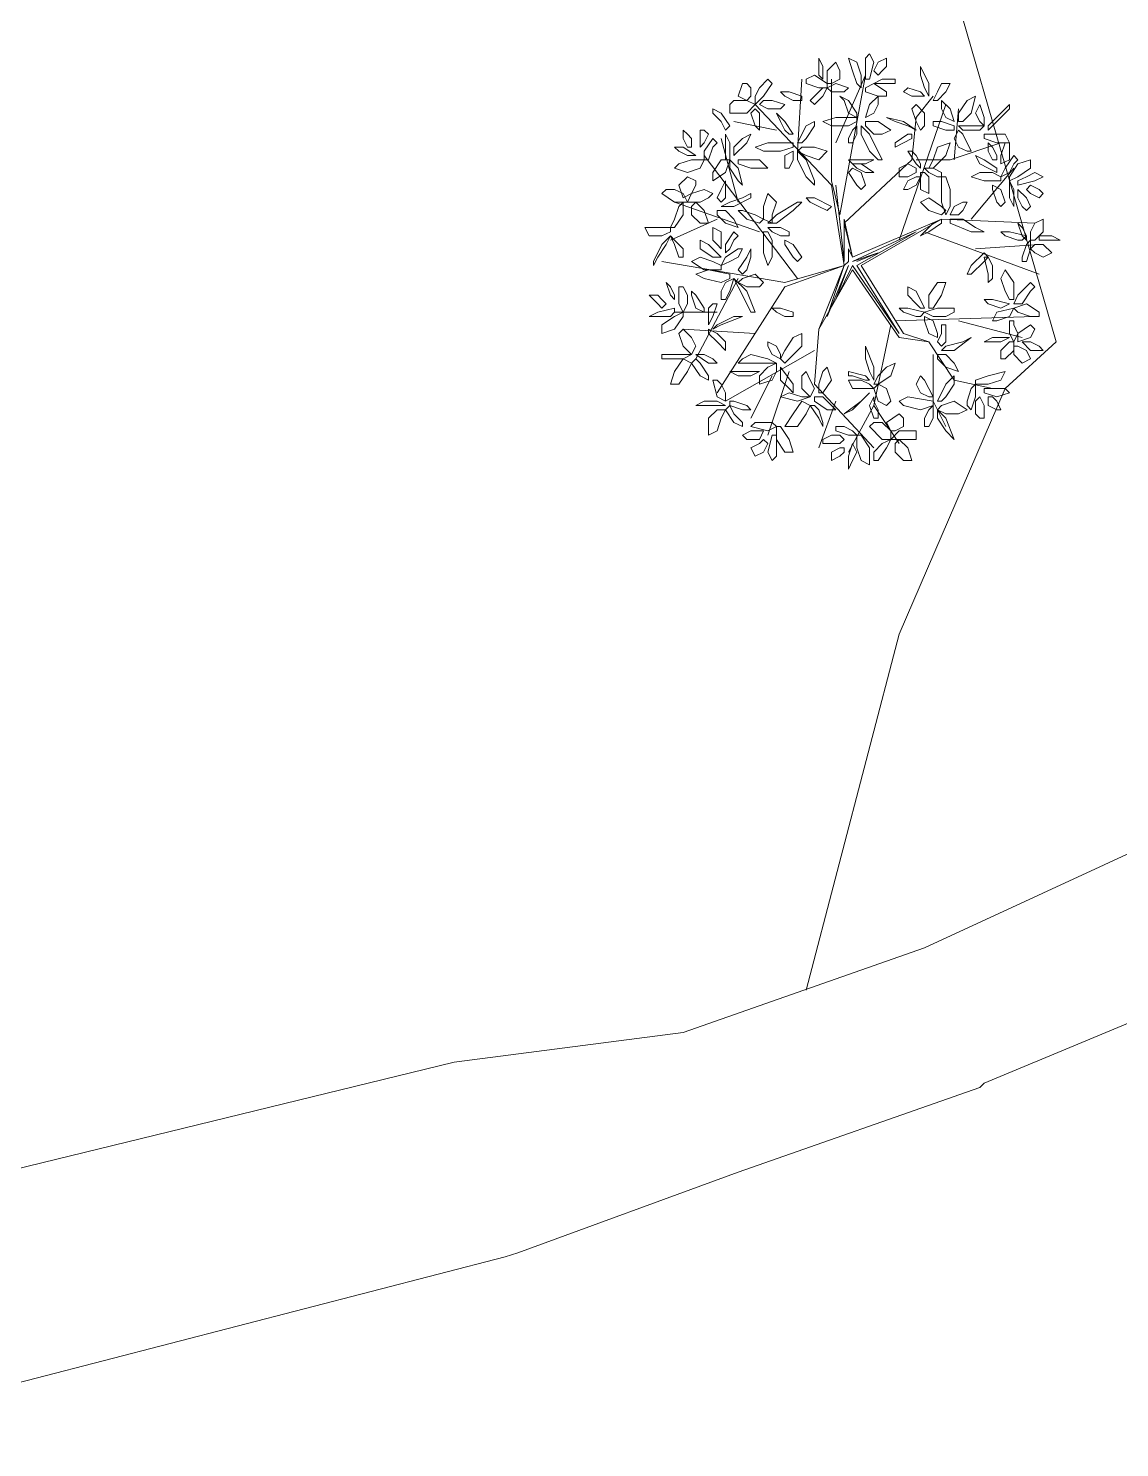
# Model space of a CAD drawing. Header units: millimetres. Extents: x 2364 to 2508, y 1551 to 1771.
# Drawn here: x 2400.71 to 2407.98, y 1627.48 to 1636.94 of the extents above; entities that cross this region are included whole.
import ezdxf

# ---------------------------------------------------------------- set-up
doc = ezdxf.new("R2010")
doc.units = ezdxf.units.MM
for name, color, linetype in [('PDF_0', 7, 'Continuous'), ('PDF_CVL_CUADCON_TIT', 7, 'Continuous'), ('PDF_outline', 7, 'Continuous')]:
    doc.layers.add(name, color=color, linetype=linetype)

msp = doc.modelspace()

# ---------------------------------------------------------------- linework, layer by layer
at = {"layer": 'PDF_0', "lineweight": 9}
for points in [[(2406.2864, 1636.6565), (2406.2864, 1636.7412), (2406.3146, 1636.7694), (2406.3429, 1636.713), (2406.3146, 1636.6), (2406.2864, 1636.6)], [(2406.004, 1636.6), (2406.004, 1636.6847), (2405.9757, 1636.7412), (2405.9757, 1636.6847), (2405.9757, 1636.6282)], [(2406.0605, 1636.5718), (2406.0322, 1636.5718), (2406.0322, 1636.6565), (2406.0887, 1636.713), (2406.1169, 1636.6565), (2406.1169, 1636.6)], [(2406.2581, 1636.5435), (2406.2299, 1636.5718), (2406.2017, 1636.6565), (2406.1734, 1636.7412), (2406.2299, 1636.713), (2406.2581, 1636.6282)], [(2406.3711, 1636.6282), (2406.3429, 1636.6565), (2406.3711, 1636.713), (2406.4276, 1636.7412), (2406.4276, 1636.6847), (2406.3993, 1636.6565)], [(2406.6535, 1636.6282), (2406.6535, 1636.6847), (2406.71, 1636.5718), (2406.71, 1636.487), (2406.6817, 1636.5435)], [(2405.5239, 1636.5435), (2405.5239, 1636.487), (2405.4957, 1636.4588), (2405.4392, 1636.487), (2405.4674, 1636.5718), (2405.4957, 1636.5718)], [(2405.6369, 1636.6), (2405.6651, 1636.5718), (2405.6086, 1636.487), (2405.5522, 1636.4306), (2405.5522, 1636.487), (2405.5804, 1636.5435)], [(2405.9757, 1636.5435), (2405.891, 1636.5718), (2405.891, 1636.6), (2405.9475, 1636.6282), (2406.0322, 1636.5718), (2406.0322, 1636.5435)], [(2406.1452, 1636.5153), (2406.1734, 1636.5435), (2406.0887, 1636.5718), (2406.0322, 1636.5435), (2406.0605, 1636.5153)], [(2406.3711, 1636.487), (2406.2864, 1636.5153), (2406.2864, 1636.5435), (2406.3429, 1636.5718), (2406.4276, 1636.5153), (2406.4276, 1636.487)], [(2406.4558, 1636.5718), (2406.3711, 1636.5718), (2406.3429, 1636.5718), (2406.3993, 1636.6), (2406.4841, 1636.6), (2406.4841, 1636.5718)], [(2406.7382, 1636.4588), (2406.7665, 1636.4588), (2406.8229, 1636.5153), (2406.8512, 1636.5718), (2406.7947, 1636.5718), (2406.7665, 1636.5153)], [(2405.8063, 1636.4588), (2405.7498, 1636.487), (2405.7216, 1636.5153), (2405.7781, 1636.5153), (2405.8628, 1636.487), (2405.8628, 1636.4588)], [(2405.9475, 1636.487), (2406.004, 1636.5435), (2406.0322, 1636.5435), (2406.004, 1636.487), (2405.9475, 1636.4306), (2405.9193, 1636.4588)], [(2406.1734, 1636.3741), (2406.1452, 1636.4588), (2406.1169, 1636.487), (2406.1734, 1636.4588), (2406.2299, 1636.3741), (2406.2299, 1636.3458)], [(2406.3429, 1636.3741), (2406.2864, 1636.3458), (2406.3146, 1636.4306), (2406.3711, 1636.487), (2406.3711, 1636.4306)], [(2406.597, 1636.487), (2406.6535, 1636.487), (2406.6817, 1636.487), (2406.6535, 1636.5153), (2406.5688, 1636.5435), (2406.5405, 1636.5153)], [(2406.9077, 1636.3176), (2406.9359, 1636.3176), (2406.9924, 1636.3741), (2407.0206, 1636.487), (2406.9641, 1636.4588), (2406.9077, 1636.3741)], [(2405.3262, 1636.3176), (2405.2698, 1636.3741), (2405.2698, 1636.4023), (2405.3262, 1636.3741), (2405.3827, 1636.2894), (2405.3545, 1636.2611)], [(2405.411, 1636.4588), (2405.4957, 1636.4588), (2405.5522, 1636.4306), (2405.4957, 1636.3741), (2405.3827, 1636.3741), (2405.3827, 1636.4306)], [(2405.5522, 1636.2894), (2405.5804, 1636.2611), (2405.5804, 1636.3741), (2405.5522, 1636.4023), (2405.5239, 1636.3741)], [(2405.5804, 1636.4306), (2405.6086, 1636.4588), (2405.6651, 1636.4588), (2405.7498, 1636.4306), (2405.7216, 1636.4023), (2405.6369, 1636.4023)], [(2405.7498, 1636.2611), (2405.7216, 1636.3176), (2405.6934, 1636.3741), (2405.7498, 1636.3176), (2405.8063, 1636.2329), (2405.7781, 1636.2329)], [(2406.6535, 1636.2611), (2406.6817, 1636.2894), (2406.6817, 1636.3741), (2406.6253, 1636.4306), (2406.597, 1636.4023), (2406.6253, 1636.3176)], [(2406.8229, 1636.3458), (2406.8794, 1636.3176), (2406.8512, 1636.4023), (2406.7947, 1636.4588), (2406.7947, 1636.4023)], [(2407.0206, 1636.3741), (2407.0489, 1636.4306), (2407.0771, 1636.3458), (2407.0771, 1636.2894), (2407.0489, 1636.3176)], [(2407.1901, 1636.3741), (2407.1053, 1636.2894), (2407.1053, 1636.2611), (2407.1618, 1636.3176), (2407.2465, 1636.4023), (2407.2465, 1636.4306)], [(2405.891, 1636.2046), (2405.9475, 1636.2894), (2405.9475, 1636.3176), (2405.891, 1636.2894), (2405.8345, 1636.1764), (2405.8628, 1636.1764)], [(2406.1734, 1636.2894), (2406.0605, 1636.2894), (2406.004, 1636.3176), (2406.0887, 1636.3458), (2406.2299, 1636.3458), (2406.2299, 1636.3176)], [(2406.1734, 1636.1764), (2406.2017, 1636.1764), (2406.2299, 1636.2329), (2406.2299, 1636.2894), (2406.2017, 1636.2611), (2406.1734, 1636.2046)], [(2406.3146, 1636.1199), (2406.2581, 1636.2329), (2406.2581, 1636.2894), (2406.3146, 1636.2329), (2406.3993, 1636.0634), (2406.3711, 1636.0634)], [(2406.2864, 1636.2894), (2406.2864, 1636.3176), (2406.3711, 1636.3176), (2406.4558, 1636.2611), (2406.3993, 1636.2329), (2406.3429, 1636.2329)], [(2406.4841, 1636.3176), (2406.4276, 1636.3458), (2406.5405, 1636.3176), (2406.6253, 1636.2611), (2406.5688, 1636.2894)], [(2406.8229, 1636.2611), (2406.7382, 1636.2894), (2406.7382, 1636.3176), (2406.7947, 1636.3176), (2406.8794, 1636.2894), (2406.8794, 1636.2611)], [(2407.0489, 1636.2611), (2407.0771, 1636.2894), (2406.9641, 1636.2894), (2406.9077, 1636.2894), (2406.9359, 1636.2611)], [(2405.1286, 1636.1482), (2405.1003, 1636.1482), (2405.0721, 1636.2046), (2405.0721, 1636.2611), (2405.1003, 1636.2329), (2405.1286, 1636.2046)], [(2405.2415, 1636.2329), (2405.2133, 1636.1764), (2405.185, 1636.1482), (2405.185, 1636.1764), (2405.185, 1636.2611), (2405.2133, 1636.2611)], [(2405.2698, 1636.1482), (2405.2415, 1636.0634), (2405.2133, 1636.0634), (2405.2133, 1636.1199), (2405.2698, 1636.2046), (2405.298, 1636.1764)], [(2405.3545, 1636.1199), (2405.3545, 1636.2046), (2405.3545, 1636.2329), (2405.3827, 1636.1764), (2405.3827, 1636.0634), (2405.3545, 1636.0634)], [(2405.411, 1636.1482), (2405.411, 1636.0917), (2405.4957, 1636.1764), (2405.5239, 1636.2329), (2405.4674, 1636.2046)], [(2406.5405, 1636.1764), (2406.597, 1636.2046), (2406.597, 1636.2329), (2406.5688, 1636.2329), (2406.4841, 1636.1764), (2406.4841, 1636.1482)], [(2406.9077, 1636.1482), (2406.8794, 1636.2046), (2406.9077, 1636.2611), (2406.9359, 1636.2329), (2406.9924, 1636.1199), (2406.9641, 1636.1199)], [(2407.0771, 1636.2329), (2407.0771, 1636.2046), (2407.1618, 1636.1764), (2407.2465, 1636.1764), (2407.2183, 1636.2329), (2407.1336, 1636.2329)], [(2405.1003, 1636.0917), (2405.1568, 1636.0917), (2405.0721, 1636.1482), (2405.0156, 1636.1482), (2405.0438, 1636.1199)], [(2405.7216, 1636.1199), (2405.6086, 1636.1199), (2405.5522, 1636.1482), (2405.6369, 1636.1764), (2405.8063, 1636.1764), (2405.8063, 1636.1482)], [(2405.7498, 1636.007), (2405.7781, 1636.007), (2405.8063, 1636.0634), (2405.8063, 1636.1199), (2405.7498, 1636.0917), (2405.7498, 1636.0352)], [(2405.8345, 1636.1199), (2405.8628, 1636.1482), (2405.9475, 1636.1482), (2406.0322, 1636.1199), (2405.9757, 1636.0634), (2405.891, 1636.0917)], [(2405.891, 1635.9505), (2405.8345, 1636.0634), (2405.8345, 1636.1199), (2405.891, 1636.0634), (2405.9475, 1635.9222), (2405.9475, 1635.894)], [(2406.6253, 1636.0917), (2406.6535, 1636.0352), (2406.6535, 1636.007), (2406.6253, 1636.0352), (2406.5688, 1636.1199), (2406.597, 1636.1199)], [(2406.71, 1636.007), (2406.7382, 1636.007), (2406.8229, 1636.0917), (2406.8512, 1636.1764), (2406.7665, 1636.1482), (2406.7382, 1636.0634)], [(2407.1053, 1636.007), (2407.0489, 1636.0352), (2407.0206, 1636.0917), (2407.0771, 1636.0634), (2407.1618, 1636.007), (2407.1618, 1635.9787)], [(2407.1618, 1636.0634), (2407.1336, 1636.0634), (2407.1053, 1636.1199), (2407.1053, 1636.1764), (2407.1336, 1636.1482), (2407.1618, 1636.0917)], [(2407.2465, 1636.1199), (2407.2465, 1636.0634), (2407.1901, 1636.0352), (2407.1901, 1636.0917), (2407.2183, 1636.1764), (2407.2465, 1636.1764)], [(2407.2748, 1636.0352), (2407.2465, 1635.9787), (2407.1901, 1635.9505), (2407.2183, 1636.007), (2407.2748, 1636.0917), (2407.303, 1636.0634)], [(2405.2133, 1636.0634), (2405.185, 1636.007), (2405.1003, 1635.9787), (2405.0156, 1636.007), (2405.0438, 1636.0352), (2405.1286, 1636.0634)], [(2405.2698, 1635.9787), (2405.3262, 1636.0634), (2405.3827, 1636.0634), (2405.3545, 1635.9787), (2405.2698, 1635.9222), (2405.2698, 1635.9505)], [(2405.4392, 1635.9222), (2405.4674, 1635.894), (2405.4392, 1636.007), (2405.3827, 1636.0634), (2405.3827, 1636.007)], [(2405.4392, 1636.0634), (2405.4392, 1636.0352), (2405.5239, 1636.007), (2405.6369, 1636.007), (2405.5804, 1636.0634), (2405.4957, 1636.0634)], [(2406.2864, 1636.0352), (2406.3429, 1636.0634), (2406.2299, 1636.0634), (2406.1734, 1636.0634), (2406.2017, 1636.0352)], [(2406.2299, 1635.894), (2406.1734, 1635.9787), (2406.2017, 1636.007), (2406.2581, 1635.9787), (2406.2864, 1635.894), (2406.2581, 1635.8658)], [(2406.2864, 1635.9787), (2406.3429, 1635.9787), (2406.2581, 1636.0352), (2406.2017, 1636.0352), (2406.2299, 1636.007)], [(2406.6253, 1636.007), (2406.6253, 1635.9787), (2406.5688, 1635.9505), (2406.5123, 1635.9505), (2406.5123, 1636.007), (2406.5688, 1636.0352)], [(2406.7665, 1635.9505), (2406.71, 1635.9787), (2406.6817, 1636.007), (2406.7382, 1636.007), (2406.7947, 1635.9787), (2406.7947, 1635.9505)], [(2407.2465, 1635.9222), (2407.2465, 1635.9505), (2407.303, 1636.0352), (2407.3877, 1636.0634), (2407.3877, 1636.007), (2407.303, 1635.9505)], [(2405.1568, 1635.894), (2405.1286, 1635.8375), (2405.0721, 1635.8093), (2405.0438, 1635.894), (2405.1003, 1635.9505), (2405.1568, 1635.9222)], [(2405.3262, 1635.8658), (2405.3545, 1635.9222), (2405.3545, 1635.8093), (2405.3262, 1635.781), (2405.298, 1635.8093)], [(2406.6535, 1635.9505), (2406.6253, 1635.9505), (2406.5688, 1635.9222), (2406.5405, 1635.8658), (2406.5688, 1635.8658), (2406.6253, 1635.894)], [(2406.71, 1635.9505), (2406.71, 1635.8658), (2406.71, 1635.8375), (2406.6535, 1635.8658), (2406.6535, 1635.9787), (2406.6817, 1635.9787)], [(2406.8512, 1635.8658), (2406.8512, 1635.7528), (2406.8229, 1635.6963), (2406.7947, 1635.781), (2406.7947, 1635.9505), (2406.8229, 1635.9505)], [(2407.1901, 1635.9505), (2407.1901, 1635.9222), (2407.0771, 1635.9222), (2406.9924, 1635.9505), (2407.0489, 1635.9787), (2407.1336, 1635.9787)], [(2407.2465, 1635.8093), (2407.2748, 1635.7528), (2407.2748, 1635.8658), (2407.2465, 1635.9222), (2407.2465, 1635.8658)], [(2407.3595, 1635.9505), (2407.416, 1635.9787), (2407.4724, 1635.9505), (2407.416, 1635.9222), (2407.303, 1635.894), (2407.303, 1635.9222)], [(2405.0156, 1635.8658), (2405.0721, 1635.8375), (2405.1003, 1635.781), (2405.0156, 1635.781), (2404.9309, 1635.8375), (2404.9591, 1635.8658)], [(2405.2698, 1635.8375), (2405.2415, 1635.8093), (2405.185, 1635.781), (2405.1003, 1635.781), (2405.1286, 1635.8375), (2405.2133, 1635.8658)], [(2405.4674, 1635.8093), (2405.3827, 1635.781), (2405.3262, 1635.7528), (2405.411, 1635.7528), (2405.5239, 1635.8093), (2405.5239, 1635.8375)], [(2405.6651, 1635.6398), (2405.6086, 1635.6681), (2405.6086, 1635.7528), (2405.6369, 1635.8375), (2405.6934, 1635.781), (2405.6651, 1635.6963)], [(2405.9757, 1635.7528), (2405.9193, 1635.781), (2405.891, 1635.8093), (2405.9475, 1635.8093), (2406.0605, 1635.7528), (2406.0322, 1635.7246)], [(2406.8229, 1635.7246), (2406.7947, 1635.6963), (2406.71, 1635.7246), (2406.6535, 1635.781), (2406.71, 1635.8093), (2406.7947, 1635.7528)], [(2407.1618, 1635.781), (2407.1336, 1635.8658), (2407.1336, 1635.894), (2407.1901, 1635.8658), (2407.2183, 1635.781), (2407.1901, 1635.7528)], [(2407.3313, 1635.7528), (2407.303, 1635.8093), (2407.303, 1635.8658), (2407.3595, 1635.8093), (2407.3877, 1635.7528), (2407.3595, 1635.7246)], [(2407.3595, 1635.8658), (2407.3877, 1635.894), (2407.4442, 1635.8658), (2407.4724, 1635.8375), (2407.4442, 1635.8093), (2407.3877, 1635.8375)], [(2405.0156, 1635.6681), (2405.0438, 1635.7528), (2405.0721, 1635.781), (2405.0721, 1635.6963), (2405.0156, 1635.6116), (2404.9874, 1635.6116)], [(2405.1286, 1635.7528), (2405.1568, 1635.781), (2405.2133, 1635.7246), (2405.2415, 1635.6398), (2405.185, 1635.6398), (2405.1286, 1635.6963)], [(2405.298, 1635.7246), (2405.298, 1635.6963), (2405.3545, 1635.6398), (2405.4392, 1635.6116), (2405.411, 1635.6681), (2405.3545, 1635.7246)], [(2405.5522, 1635.6963), (2405.4674, 1635.7246), (2405.4392, 1635.7246), (2405.4957, 1635.6681), (2405.5804, 1635.6398), (2405.6086, 1635.6681)], [(2405.8063, 1635.7246), (2405.6934, 1635.6398), (2405.6369, 1635.6398), (2405.6934, 1635.6963), (2405.8345, 1635.781), (2405.8628, 1635.781)], [(2406.9641, 1635.781), (2406.9359, 1635.781), (2406.8794, 1635.7528), (2406.8512, 1635.6963), (2406.9077, 1635.6963), (2406.9359, 1635.7246)], [(2406.7382, 1635.6398), (2406.6817, 1635.5834), (2406.6535, 1635.5551), (2406.71, 1635.5834), (2406.7947, 1635.6398), (2406.7947, 1635.6681)], [(2406.9359, 1635.6681), (2407.0206, 1635.6116), (2407.0771, 1635.5834), (2406.9924, 1635.5834), (2406.8512, 1635.6398), (2406.8512, 1635.6681)], [(2407.3313, 1635.6116), (2407.303, 1635.6398), (2407.3313, 1635.5551), (2407.3595, 1635.5269), (2407.3595, 1635.5551)], [(2407.3877, 1635.5834), (2407.416, 1635.6398), (2407.4724, 1635.6681), (2407.4724, 1635.5834), (2407.416, 1635.5269), (2407.3877, 1635.5269)], [(2404.9874, 1635.5834), (2404.9874, 1635.6116), (2404.9026, 1635.6116), (2404.8179, 1635.6116), (2404.8462, 1635.5551), (2404.9309, 1635.5551)], [(2404.9026, 1635.4139), (2404.9591, 1635.4986), (2404.9874, 1635.5551), (2404.9309, 1635.4986), (2404.8744, 1635.3857), (2404.8744, 1635.3574)], [(2405.0721, 1635.4704), (2405.0156, 1635.5269), (2404.9874, 1635.5551), (2405.0156, 1635.4986), (2405.0438, 1635.4139), (2405.0721, 1635.4139)], [(2405.2698, 1635.4139), (2405.185, 1635.4704), (2405.185, 1635.5269), (2405.2415, 1635.4986), (2405.3262, 1635.4139), (2405.298, 1635.4139)], [(2405.3262, 1635.4704), (2405.298, 1635.4986), (2405.2698, 1635.5269), (2405.2698, 1635.6116), (2405.3262, 1635.5834), (2405.3262, 1635.5269)], [(2405.411, 1635.5269), (2405.3827, 1635.4704), (2405.3545, 1635.4422), (2405.3545, 1635.4986), (2405.411, 1635.5834), (2405.4392, 1635.5551)], [(2405.6651, 1635.5269), (2405.6651, 1635.4139), (2405.6369, 1635.3574), (2405.6086, 1635.4422), (2405.6086, 1635.5834), (2405.6369, 1635.5834)], [(2405.7781, 1635.5551), (2405.7781, 1635.5834), (2405.7216, 1635.6116), (2405.6369, 1635.6116), (2405.6651, 1635.5834), (2405.7216, 1635.5551)], [(2405.8063, 1635.4139), (2405.7498, 1635.4986), (2405.7498, 1635.5269), (2405.8063, 1635.4986), (2405.8628, 1635.4139), (2405.8345, 1635.3857)], [(2407.303, 1635.5269), (2407.2183, 1635.5551), (2407.1901, 1635.5834), (2407.2465, 1635.5834), (2407.3595, 1635.5551), (2407.3313, 1635.5269)], [(2407.3313, 1635.4139), (2407.3595, 1635.4986), (2407.3877, 1635.5269), (2407.3877, 1635.4704), (2407.3595, 1635.3857), (2407.3313, 1635.3857)], [(2407.4442, 1635.5551), (2407.4442, 1635.5269), (2407.5007, 1635.5269), (2407.5854, 1635.5269), (2407.5289, 1635.5551), (2407.4724, 1635.5551)], [(2405.4392, 1635.4139), (2405.3827, 1635.3857), (2405.3262, 1635.3574), (2405.3545, 1635.4139), (2405.4392, 1635.4704), (2405.4674, 1635.4704)], [(2405.4957, 1635.3292), (2405.5239, 1635.4139), (2405.5239, 1635.4704), (2405.4957, 1635.4139), (2405.4392, 1635.3292), (2405.4674, 1635.301)], [(2407.0771, 1635.3857), (2406.9924, 1635.301), (2406.9641, 1635.301), (2406.9924, 1635.3574), (2407.0771, 1635.4422), (2407.1053, 1635.4139)], [(2407.3877, 1635.4704), (2407.416, 1635.4986), (2407.4724, 1635.4986), (2407.5289, 1635.4422), (2407.4724, 1635.4139), (2407.416, 1635.4422)], [(2405.3262, 1635.3574), (2405.3262, 1635.3292), (2405.2133, 1635.3292), (2405.1286, 1635.3857), (2405.185, 1635.4139), (2405.2698, 1635.3857)], [(2405.3262, 1635.2445), (2405.2133, 1635.2727), (2405.1568, 1635.301), (2405.2415, 1635.3292), (2405.3827, 1635.301), (2405.3827, 1635.2727)], [(2407.1336, 1635.3574), (2407.1336, 1635.2727), (2407.1053, 1635.2445), (2407.1053, 1635.301), (2407.0771, 1635.4139), (2407.1053, 1635.4139)], [(2407.2465, 1635.1315), (2407.2748, 1635.1315), (2407.2748, 1635.2445), (2407.2183, 1635.3292), (2407.1901, 1635.2727), (2407.2183, 1635.188)], [(2404.9874, 1635.2163), (2404.9591, 1635.2445), (2404.9874, 1635.1598), (2405.0156, 1635.1315), (2405.0156, 1635.1598)], [(2405.3262, 1635.1315), (2405.3545, 1635.1315), (2405.3827, 1635.188), (2405.411, 1635.2727), (2405.3545, 1635.2445), (2405.3262, 1635.188)], [(2405.4957, 1635.1033), (2405.4392, 1635.2163), (2405.411, 1635.2727), (2405.4957, 1635.188), (2405.5522, 1635.0468), (2405.5239, 1635.0468)], [(2405.4392, 1635.2445), (2405.4674, 1635.2727), (2405.5522, 1635.301), (2405.6086, 1635.2445), (2405.5804, 1635.2163), (2405.4957, 1635.2163)], [(2406.71, 1635.0751), (2406.7382, 1635.0751), (2406.7947, 1635.1598), (2406.8229, 1635.2445), (2406.7665, 1635.2445), (2406.71, 1635.1598)], [(2407.3877, 1635.188), (2407.3313, 1635.1033), (2407.2748, 1635.1033), (2407.303, 1635.1598), (2407.3877, 1635.2445), (2407.416, 1635.2163)], [(2404.9591, 1635.1033), (2404.9309, 1635.0751), (2404.9026, 1635.1033), (2404.8462, 1635.1598), (2404.9026, 1635.1598), (2404.9309, 1635.1315)], [(2405.1003, 1635.1598), (2405.1003, 1635.1033), (2405.0721, 1635.0468), (2405.0438, 1635.1033), (2405.0438, 1635.2163), (2405.0721, 1635.2163)], [(2405.1568, 1635.0751), (2405.1286, 1635.1598), (2405.1286, 1635.188), (2405.1568, 1635.1598), (2405.2133, 1635.0751), (2405.2133, 1635.0468)], [(2406.6253, 1635.1033), (2406.5688, 1635.1598), (2406.5688, 1635.2163), (2406.6253, 1635.188), (2406.6817, 1635.0751), (2406.6535, 1635.0751)], [(2404.9874, 1635.0186), (2404.9026, 1635.0186), (2404.8462, 1635.0186), (2404.9026, 1635.0468), (2405.0156, 1635.0751), (2405.0156, 1635.0468)], [(2405.0721, 1635.0468), (2405.0721, 1635.0186), (2405.0156, 1634.9339), (2404.9309, 1634.9056), (2404.9309, 1634.9621), (2405.0156, 1635.0186)], [(2405.2415, 1635.0751), (2405.2415, 1634.9903), (2405.2415, 1634.9621), (2405.2698, 1635.0186), (2405.298, 1635.1033), (2405.2698, 1635.1033)], [(2405.7498, 1635.0186), (2405.6934, 1635.0468), (2405.6651, 1635.0751), (2405.7216, 1635.0751), (2405.8063, 1635.0468), (2405.8063, 1635.0186)], [(2406.6253, 1635.0186), (2406.5405, 1635.0468), (2406.5123, 1635.0751), (2406.5688, 1635.0751), (2406.6817, 1635.0468), (2406.6535, 1635.0186)], [(2406.8229, 1635.0186), (2406.7382, 1635.0186), (2406.6817, 1635.0468), (2406.7665, 1635.0751), (2406.8794, 1635.0751), (2406.8794, 1635.0468)], [(2407.1901, 1635.0751), (2407.2465, 1635.1033), (2407.1336, 1635.1315), (2407.0771, 1635.1315), (2407.1053, 1635.1033)], [(2407.2465, 1635.0186), (2407.2748, 1635.0751), (2407.1618, 1635.0468), (2407.1336, 1634.9903), (2407.1618, 1634.9903)], [(2407.3877, 1635.0186), (2407.303, 1635.0468), (2407.2748, 1635.0751), (2407.3595, 1635.1033), (2407.4442, 1635.0468), (2407.4442, 1635.0186)], [(2405.411, 1635.0186), (2405.4674, 1635.0186), (2405.3262, 1634.9621), (2405.2698, 1634.9339), (2405.298, 1634.9621)], [(2406.71, 1634.9056), (2406.6817, 1634.9903), (2406.6817, 1635.0186), (2406.7382, 1634.9903), (2406.7665, 1634.9056), (2406.7665, 1634.8774)], [(2406.7947, 1634.9056), (2406.7665, 1634.8491), (2406.7947, 1634.8209), (2406.8229, 1634.8491), (2406.8229, 1634.9621), (2406.7947, 1634.9621)], [(2407.2748, 1634.9621), (2407.303, 1634.9056), (2407.2748, 1634.8491), (2407.2465, 1634.9056), (2407.2465, 1634.9903), (2407.2748, 1634.9903)], [(2407.303, 1634.9056), (2407.3877, 1634.9621), (2407.416, 1634.9339), (2407.3877, 1634.8774), (2407.303, 1634.8491), (2407.303, 1634.8774)], [(2405.1286, 1634.8774), (2405.1568, 1634.8209), (2405.1286, 1634.7644), (2405.0721, 1634.8209), (2405.0438, 1634.9056), (2405.0721, 1634.9339)], [(2405.2415, 1634.9339), (2405.2415, 1634.9056), (2405.298, 1634.8491), (2405.3545, 1634.7927), (2405.3545, 1634.8491), (2405.298, 1634.9056)], [(2405.7498, 1634.7927), (2405.8063, 1634.8774), (2405.8628, 1634.9056), (2405.8628, 1634.8209), (2405.7498, 1634.7079), (2405.7216, 1634.7362)], [(2406.9359, 1634.8491), (2406.9924, 1634.8774), (2406.8794, 1634.7927), (2406.7947, 1634.7927), (2406.8229, 1634.8209)], [(2407.1901, 1634.8491), (2407.2465, 1634.8774), (2407.1336, 1634.8774), (2407.0771, 1634.8491), (2407.1053, 1634.8491)], [(2404.9874, 1634.7644), (2405.0721, 1634.7644), (2405.1286, 1634.7644), (2405.0721, 1634.7362), (2404.9309, 1634.7362), (2404.9309, 1634.7644)], [(2405.2133, 1634.7644), (2405.1568, 1634.7644), (2405.2415, 1634.7079), (2405.298, 1634.7079), (2405.2698, 1634.7362)], [(2405.5239, 1634.7644), (2405.6369, 1634.7362), (2405.6934, 1634.7079), (2405.6086, 1634.7079), (2405.4392, 1634.7079), (2405.4674, 1634.7362)], [(2405.6369, 1634.8491), (2405.6369, 1634.8209), (2405.6651, 1634.7644), (2405.7216, 1634.7362), (2405.7216, 1634.7644), (2405.6934, 1634.8209)], [(2406.2864, 1634.7362), (2406.2864, 1634.8209), (2406.3429, 1634.6797), (2406.3429, 1634.595), (2406.3146, 1634.6515)], [(2406.7665, 1634.7644), (2406.7665, 1634.7362), (2406.8229, 1634.6797), (2406.9077, 1634.6515), (2406.8794, 1634.7079), (2406.8229, 1634.7644)], [(2407.1901, 1634.7927), (2407.2465, 1634.8491), (2407.2748, 1634.8491), (2407.2748, 1634.7927), (2407.2183, 1634.7362), (2407.1901, 1634.7362)], [(2407.2748, 1634.8209), (2407.303, 1634.8209), (2407.3595, 1634.7927), (2407.3877, 1634.7362), (2407.3313, 1634.7079), (2407.2748, 1634.7644)], [(2407.3313, 1634.8491), (2407.3877, 1634.7927), (2407.4724, 1634.7927), (2407.4442, 1634.8209), (2407.3877, 1634.8491)], [(2405.1286, 1634.7079), (2405.0721, 1634.7362), (2405.0156, 1634.6515), (2404.9874, 1634.5667), (2405.0438, 1634.5667), (2405.1003, 1634.6515)], [(2405.185, 1634.7079), (2405.2415, 1634.6232), (2405.2415, 1634.595), (2405.185, 1634.6232), (2405.1286, 1634.7079), (2405.1568, 1634.7362)], [(2405.6934, 1634.7079), (2405.6934, 1634.6515), (2405.6651, 1634.595), (2405.5804, 1634.5667), (2405.5804, 1634.6232), (2405.6369, 1634.6797)], [(2405.7216, 1634.595), (2405.7781, 1634.5385), (2405.8063, 1634.5103), (2405.8063, 1634.5667), (2405.7216, 1634.6797), (2405.7216, 1634.6515)], [(2405.9757, 1634.5667), (2406.004, 1634.6515), (2406.0322, 1634.6797), (2406.0605, 1634.595), (2406.004, 1634.5103), (2405.9757, 1634.5103)], [(2406.3429, 1634.5667), (2406.3711, 1634.5667), (2406.4558, 1634.6232), (2406.4841, 1634.7079), (2406.4276, 1634.6797), (2406.3711, 1634.6232)], [(2405.3262, 1634.5667), (2405.3545, 1634.5103), (2405.3545, 1634.4538), (2405.298, 1634.482), (2405.2698, 1634.595), (2405.298, 1634.595)], [(2405.5239, 1634.6232), (2405.5804, 1634.6515), (2405.4392, 1634.6515), (2405.3827, 1634.6515), (2405.4392, 1634.6232)], [(2405.9193, 1634.595), (2405.9475, 1634.5385), (2405.9193, 1634.482), (2405.8628, 1634.5385), (2405.8628, 1634.6232), (2405.891, 1634.6515)], [(2406.2017, 1634.6232), (2406.2864, 1634.595), (2406.3146, 1634.595), (2406.2864, 1634.6232), (2406.1734, 1634.6515), (2406.1734, 1634.6232)], [(2406.3429, 1634.5385), (2406.3146, 1634.5667), (2406.2581, 1634.595), (2406.1734, 1634.595), (2406.2017, 1634.5385), (2406.2864, 1634.5385)], [(2406.6535, 1634.5103), (2406.6253, 1634.5667), (2406.6535, 1634.6232), (2406.6817, 1634.595), (2406.7382, 1634.482), (2406.71, 1634.482)], [(2406.8229, 1634.482), (2406.8794, 1634.5667), (2406.8794, 1634.6232), (2406.8229, 1634.5667), (2406.7665, 1634.4538), (2406.7947, 1634.4538)], [(2407.0206, 1634.5667), (2407.0206, 1634.595), (2407.1053, 1634.6232), (2407.2183, 1634.6515), (2407.1901, 1634.595), (2407.1053, 1634.5667)], [(2405.7781, 1634.5103), (2405.7216, 1634.482), (2405.8345, 1634.4538), (2405.9193, 1634.482), (2405.8628, 1634.482)], [(2406.004, 1634.482), (2406.0605, 1634.4255), (2406.0887, 1634.3973), (2406.0322, 1634.3973), (2405.9475, 1634.4538), (2405.9475, 1634.482)], [(2406.2017, 1634.3973), (2406.1452, 1634.3691), (2406.2581, 1634.4538), (2406.3146, 1634.5103), (2406.2864, 1634.482)], [(2406.3711, 1634.3973), (2406.3429, 1634.4538), (2406.3429, 1634.482), (2406.3146, 1634.4255), (2406.3429, 1634.3408), (2406.3711, 1634.3408)], [(2406.3711, 1634.4538), (2406.3429, 1634.5385), (2406.3711, 1634.5667), (2406.4276, 1634.5385), (2406.4558, 1634.4538), (2406.4276, 1634.4255)], [(2406.6535, 1634.3973), (2406.5405, 1634.4255), (2406.5123, 1634.4538), (2406.5688, 1634.482), (2406.7382, 1634.4538), (2406.7382, 1634.4255)], [(2406.9641, 1634.4538), (2406.9924, 1634.5385), (2407.0206, 1634.5667), (2407.0206, 1634.482), (2406.9924, 1634.3973), (2406.9641, 1634.4255)], [(2407.0206, 1634.3691), (2407.0206, 1634.4538), (2407.0489, 1634.482), (2407.0771, 1634.4255), (2407.0771, 1634.3408), (2407.0489, 1634.3408)], [(2407.1336, 1634.5385), (2407.2183, 1634.5385), (2407.2465, 1634.5103), (2407.1618, 1634.482), (2407.0771, 1634.5103), (2407.0771, 1634.5385)], [(2407.1053, 1634.482), (2407.1336, 1634.482), (2407.1618, 1634.4538), (2407.1901, 1634.3973), (2407.1618, 1634.3973), (2407.1053, 1634.4255)], [(2405.2133, 1634.4538), (2405.1568, 1634.4255), (2405.298, 1634.4255), (2405.3545, 1634.4255), (2405.298, 1634.4538)], [(2405.3545, 1634.3973), (2405.298, 1634.3973), (2405.2415, 1634.3408), (2405.2415, 1634.2279), (2405.298, 1634.2561), (2405.3262, 1634.3408)], [(2405.411, 1634.3691), (2405.4674, 1634.3126), (2405.4674, 1634.2843), (2405.411, 1634.3126), (2405.3545, 1634.3973), (2405.3827, 1634.4255)], [(2405.411, 1634.4538), (2405.4957, 1634.4255), (2405.5239, 1634.3973), (2405.4674, 1634.3973), (2405.3827, 1634.4255), (2405.3827, 1634.4538)], [(2405.9193, 1634.4255), (2405.8628, 1634.4538), (2405.8063, 1634.3691), (2405.7498, 1634.2843), (2405.8345, 1634.2843), (2405.891, 1634.3691)], [(2405.9757, 1634.3973), (2406.004, 1634.3126), (2406.004, 1634.2843), (2405.9757, 1634.3408), (2405.9193, 1634.4255), (2405.9475, 1634.4255)], [(2406.6817, 1634.2843), (2406.71, 1634.2843), (2406.7382, 1634.3408), (2406.7382, 1634.4255), (2406.71, 1634.3973), (2406.6817, 1634.3408)], [(2406.7665, 1634.3973), (2406.7947, 1634.4255), (2406.8794, 1634.4538), (2406.9641, 1634.3973), (2406.9077, 1634.3691), (2406.8229, 1634.3691)], [(2406.8229, 1634.2561), (2406.8794, 1634.1996), (2406.8229, 1634.3408), (2406.7665, 1634.3973), (2406.7665, 1634.3408)], [(2405.5804, 1634.3126), (2405.6651, 1634.3126), (2405.6934, 1634.2843), (2405.6369, 1634.2561), (2405.5239, 1634.2843), (2405.5522, 1634.3126)], [(2406.3993, 1634.3126), (2406.4558, 1634.2561), (2406.4558, 1634.1996), (2406.3993, 1634.1996), (2406.3146, 1634.2843), (2406.3429, 1634.3126)], [(2406.5405, 1634.2843), (2406.4841, 1634.2561), (2406.4558, 1634.2561), (2406.4276, 1634.3126), (2406.5123, 1634.3691), (2406.5405, 1634.3408)], [(2405.5239, 1634.2561), (2405.5804, 1634.2561), (2405.6086, 1634.2561), (2405.5804, 1634.1996), (2405.4957, 1634.1996), (2405.4674, 1634.2279)], [(2405.6086, 1634.1996), (2405.6369, 1634.1714), (2405.6086, 1634.1149), (2405.5522, 1634.0867), (2405.5239, 1634.1431), (2405.5804, 1634.1714)], [(2405.6934, 1634.1714), (2405.6934, 1634.0867), (2405.6651, 1634.0584), (2405.6369, 1634.1149), (2405.6651, 1634.2279), (2405.6934, 1634.2279)], [(2405.6934, 1634.2843), (2405.7216, 1634.2843), (2405.7781, 1634.1996), (2405.8063, 1634.1149), (2405.7498, 1634.1149), (2405.6934, 1634.1996)], [(2406.0605, 1634.2279), (2406.1169, 1634.2279), (2406.1452, 1634.1996), (2406.1169, 1634.1714), (2406.004, 1634.1714), (2406.004, 1634.1996)], [(2406.1452, 1634.2843), (2406.2017, 1634.2561), (2406.2299, 1634.2279), (2406.1734, 1634.2279), (2406.0887, 1634.2561), (2406.0887, 1634.2843)], [(2406.2299, 1634.2279), (2406.2581, 1634.2279), (2406.3146, 1634.1431), (2406.3146, 1634.0302), (2406.2581, 1634.0584), (2406.2299, 1634.1431)], [(2406.3429, 1634.1149), (2406.3993, 1634.1714), (2406.4558, 1634.1996), (2406.4276, 1634.1431), (2406.3711, 1634.0584), (2406.3429, 1634.0584)], [(2406.6253, 1634.2561), (2406.6253, 1634.1996), (2406.5405, 1634.1996), (2406.4558, 1634.1996), (2406.5123, 1634.2561), (2406.5688, 1634.2561)], [(2406.4841, 1634.1714), (2406.5123, 1634.1996), (2406.5688, 1634.1431), (2406.597, 1634.0584), (2406.5405, 1634.0584), (2406.4841, 1634.1149)], [(2406.1452, 1634.1431), (2406.1452, 1634.1149), (2406.1169, 1634.0867), (2406.0605, 1634.0584), (2406.0605, 1634.1149), (2406.1169, 1634.1431)], [(2406.2299, 1634.1149), (2406.2017, 1634.1714), (2406.1734, 1634.0867), (2406.1734, 1634.0019), (2406.2017, 1634.0584)]]:
    msp.add_lwpolyline(points, close=True, dxfattribs=at)
for points in [[(2405.8345, 1636.1199), (2405.8628, 1636.6)], [(2406.0887, 1636.1764), (2406.2864, 1636.6282), (2406.1169, 1635.6963), (2406.0605, 1635.9222), (2406.0605, 1636.6)], [(2406.7382, 1636.487), (2406.6253, 1636.3458), (2406.597, 1636.0634), (2406.1452, 1635.6398), (2406.2017, 1635.4139), (2406.7947, 1635.6681), (2406.2581, 1635.3574), (2406.5405, 1634.9056), (2406.71, 1634.8491)], [(2406.2299, 1635.3857), (2406.3711, 1635.4422), (2406.2017, 1635.3857), (2406.6253, 1635.5834), (2406.2299, 1635.3574), (2406.5123, 1634.9056), (2406.2017, 1635.3574), (2406.0887, 1635.1315), (2406.1734, 1635.3574), (2406.0322, 1635.0186), (2406.1452, 1635.3574), (2406.0605, 1635.894), (2405.5522, 1636.4306)], [(2406.5123, 1635.5269), (2406.8229, 1636.4306)], [(2406.8794, 1636.0634), (2406.9077, 1636.4023)], [(2405.6934, 1636.2611), (2405.411, 1636.3176)], [(2405.4392, 1635.781), (2405.3262, 1636.2046)], [(2405.8345, 1635.2727), (2405.2133, 1636.0917)], [(2406.6253, 1636.0634), (2406.8512, 1636.0634), (2407.1901, 1636.1764)], [(2406.9924, 1635.6681), (2407.2748, 1636.007)], [(2406.0887, 1635.894), (2406.1452, 1635.3857), (2406.1452, 1635.6681), (2406.2017, 1635.4139), (2406.1734, 1635.4704), (2406.1734, 1635.3857), (2406.1452, 1635.3574), (2405.9757, 1634.9339), (2406.2017, 1635.3292), (2406.5123, 1634.8774), (2406.71, 1634.8491), (2406.8794, 1634.595), (2407.1336, 1634.5385)], [(2405.5804, 1635.5834), (2405.0156, 1635.781)], [(2405.298, 1635.6681), (2404.9874, 1635.5269)], [(2406.7947, 1635.6681), (2407.416, 1635.6398)], [(2406.6817, 1635.5834), (2407.4442, 1635.301)], [(2407.0206, 1635.4704), (2407.4442, 1635.4986)], [(2404.9309, 1635.3857), (2405.7498, 1635.2445), (2406.1452, 1635.3574), (2405.7498, 1635.2163), (2405.298, 1634.5103)], [(2405.4392, 1635.2727), (2405.1568, 1634.7362)], [(2405.298, 1635.0468), (2405.0156, 1635.0468)], [(2406.4558, 1634.9621), (2406.3429, 1634.4255)], [(2406.4841, 1634.9903), (2407.416, 1635.0186)], [(2406.9077, 1634.9903), (2407.3313, 1634.8774)], [(2405.5522, 1634.9056), (2405.0721, 1634.9339)], [(2405.9757, 1634.9339), (2405.9475, 1634.5667), (2406.3429, 1634.1431)], [(2405.9475, 1634.7927), (2405.3545, 1634.4538)], [(2406.7382, 1634.7644), (2406.7382, 1634.4538), (2406.8229, 1634.2843)], [(2405.6651, 1634.6232), (2405.5239, 1634.3408)], [(2405.7781, 1634.6515), (2405.6369, 1634.2279)], [(2406.0887, 1634.4538), (2405.9757, 1634.1431)], [(2406.5123, 1634.1714), (2406.3429, 1634.4255), (2406.1734, 1634.1149)]]:
    msp.add_lwpolyline(points, dxfattribs=at)
at = {"layer": 'PDF_CVL_CUADCON_TIT', "lineweight": 9}
msp.add_lwpolyline([(2405.891, 1630.5285), (2406.5123, 1632.9006), (2407.2183, 1634.5385), (2407.5572, 1634.8491), (2406.7665, 1637.5884), (2406.71, 1637.8425), (2405.5522, 1637.5601), (2404.6485, 1637.5601), (2403.9143, 1637.9555), (2403.2083, 1638.6897), (2402.0504, 1640.2711), (2401.6551, 1641.4572), (2401.5421, 1643.8011), (2401.3162, 1644.6483)], dxfattribs=at)
at = {"layer": 'PDF_outline', "lineweight": 9}
for points in [[(2398.8029, 1628.8906), (2403.5471, 1630.0484), (2405.0721, 1630.2461), (2406.6817, 1630.8109), (2411.8778, 1633.2112), (2418.6836, 1636.4023)], [(2414.7583, 1633.296), (2412.4991, 1632.1664), (2407.0771, 1629.9072), (2407.0489, 1629.879), (2405.4392, 1629.3142), (2403.9707, 1628.7776), (2403.886, 1628.7494), (2398.9723, 1627.4786)]]:
    msp.add_lwpolyline(points, dxfattribs=at)

doc.saveas('drawing.dxf')
